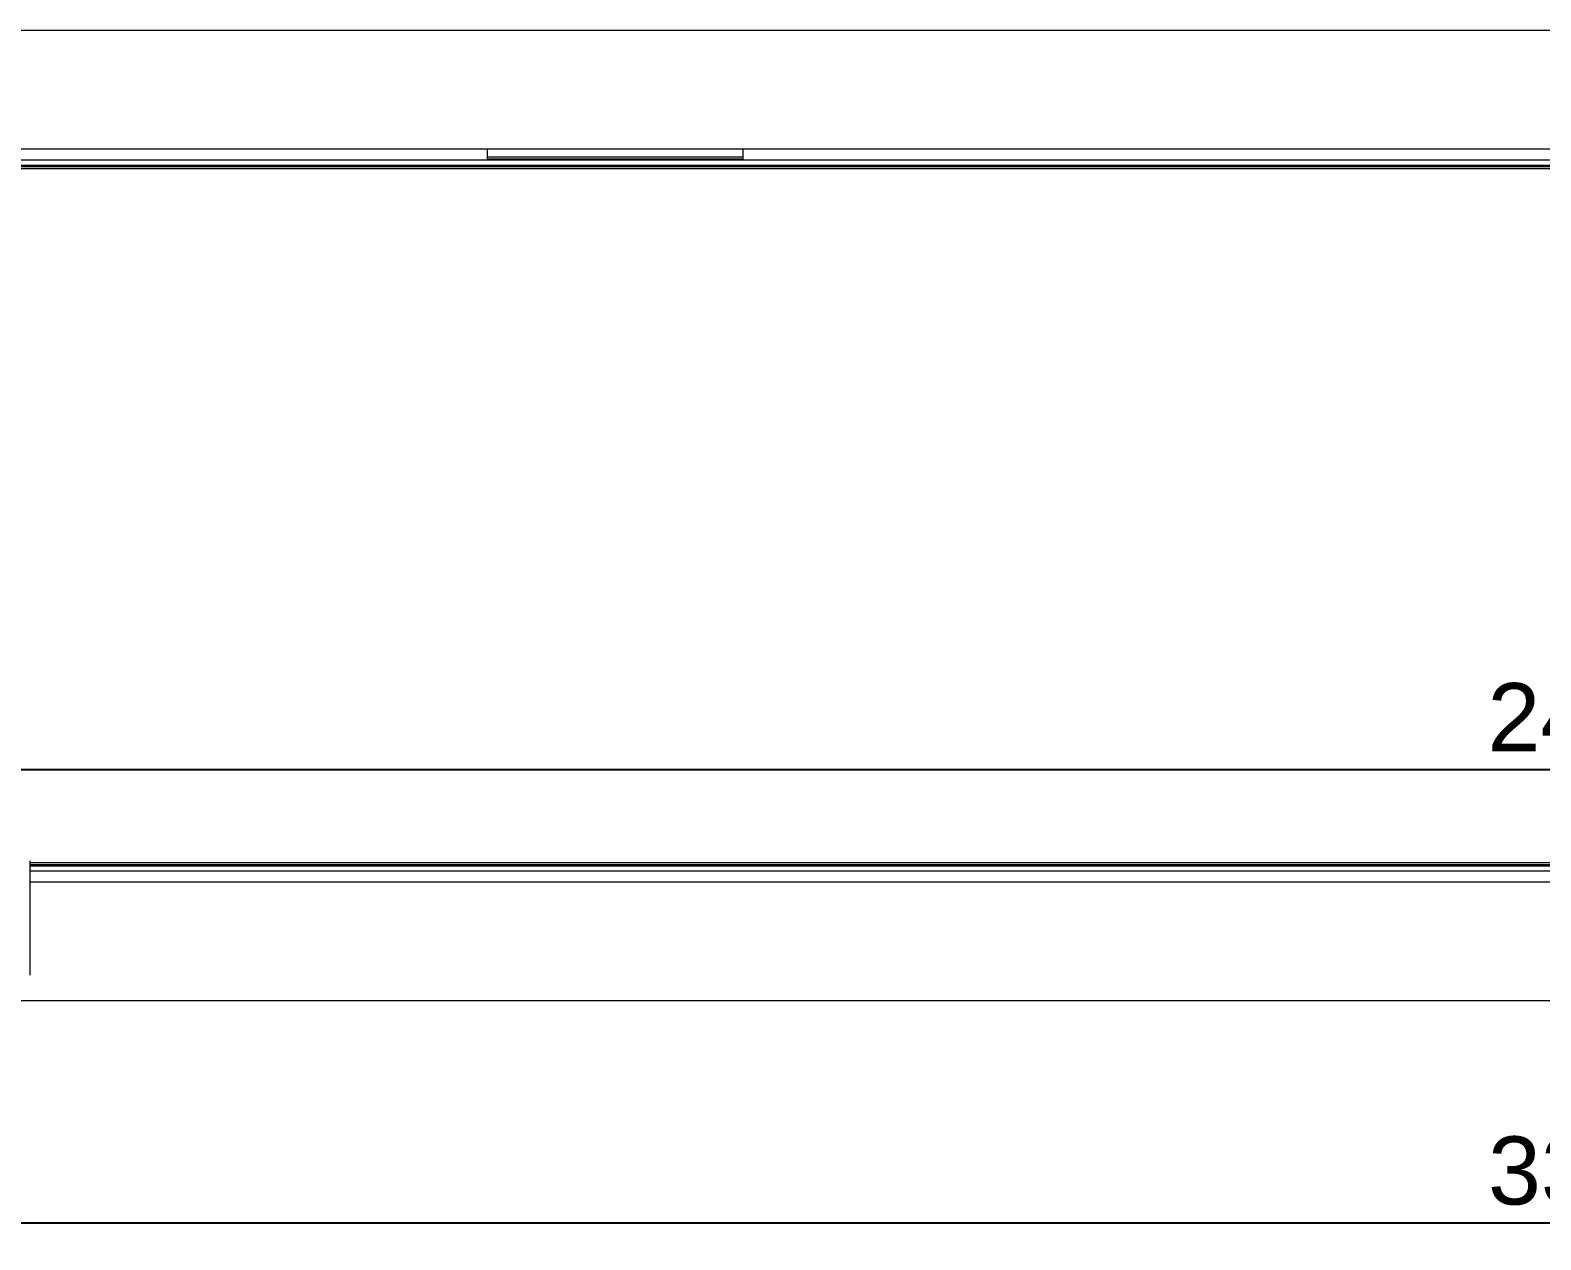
# Model space of a CAD drawing. Header units: millimetres. Extents: x -279 to 4999, y 61 to 3536.
# Drawn here: x 515 to 1402, y 1276 to 1987 of the extents above; entities that cross this region are included whole.
import ezdxf

# ---------------------------------------------------------------- set-up
doc = ezdxf.new("R2010")
doc.units = ezdxf.units.MM
doc.layers.add('ZANO_R', color=7, linetype='Continuous', lineweight=0)
doc.layers.add('ZANO_W', color=1, linetype='Continuous', lineweight=0)
doc.styles.add('Arial', font='arial.ttf')
doc.styles.get("Standard").update_dxf_attribs({"font": 'ARIALUNI.TTF'})
doc.dimstyles.new('pl i ang', dxfattribs={"dimtxt": 50, "dimasz": 50, "dimexe": 1.25, "dimexo": 0.625, "dimgap": 10, "dimtad": 1, "dimtoh": 1, "dimtxsty": 'Standard', "dimcen": 2.5, "dimclrd": 1, "dimclre": 1, "dimclrt": 1, "dimadec": 0, "dimazin": 0, "dimtfac": 1, "dimtmove": 0, "dimatfit": 3, "dimfxl": 1, "dimarcsym": 1})

# ---------------------------------------------------------------- blocks, each defined once
blk = doc.blocks.new('*D428')
at = {"layer": 'ZANO_W', "color": 1, "lineweight": -2}
for p, q in [((184.1, 1502.66), (184.1, 1562.54)), ((2682.1, 1502.66), (2682.1, 1562.54)), ((224.1, 1552.54), (2642.1, 1552.54))]:
    blk.add_line(p, q, dxfattribs=at)
at = {"layer": 'ZANO_W', "color": 1}
for points in [[(224.1, 1559.2), (224.1, 1545.87), (184.1, 1552.54)], [(2642.1, 1545.87), (2642.1, 1559.2), (2682.1, 1552.54)]]:
    blk.add_solid(points, dxfattribs=at)
at = {"layer": 'ZANO_W', "color": 1, "insert": (1433.1, 1582.96), "char_height": 40, "attachment_point": 5, "style": 'Arial'}
blk.add_mtext('2498', dxfattribs=at)
blk = doc.blocks.new('*D429')
at = {"layer": 'ZANO_W', "color": 1, "lineweight": -2}
for p, q in [((-216.47, 1518.25), (-216.47, 1276.13)), ((3083.39, 1518.27), (3083.39, 1276.13)), ((-176.47, 1286.13), (3043.39, 1286.13))]:
    blk.add_line(p, q, dxfattribs=at)
at = {"layer": 'ZANO_W', "color": 1}
for points in [[(-176.47, 1292.79), (-176.47, 1279.46), (-216.47, 1286.13)], [(3043.39, 1279.46), (3043.39, 1292.79), (3083.39, 1286.13)]]:
    blk.add_solid(points, dxfattribs=at)
at = {"layer": 'ZANO_W', "color": 1, "insert": (1433.46, 1316.56), "char_height": 40, "attachment_point": 5, "style": 'Arial'}
blk.add_mtext('3300', dxfattribs=at)

msp = doc.modelspace()

# ---------------------------------------------------------------- linework, layer by layer
at = {"layer": 'ZANO_R'}
for p, q in [((188.36, 1986.89), (2679.05, 1986.89)), ((188.36, 1917.22), (2679.05, 1917.22)), ((783.46, 1910.66), (783.46, 1917.22)), ((933.46, 1917.22), (933.46, 1910.66)), ((184.1, 1910.66), (2682.1, 1910.66)), ((933.46, 1912.22), (783.46, 1912.22)), ((783.96, 1911.22), (932.96, 1911.22)), ((783.96, 1910.66), (783.96, 1911.22)), ((932.96, 1911.22), (932.96, 1910.66)), ((187.1, 1907.66), (2682.1, 1907.66)), ((2673.1, 1906.66), (191.1, 1906.66)), ((191.52, 1905.66), (2672.69, 1905.66)), ((514.76, 1498.83), (514.76, 1498.57)), ((514.76, 1431.7), (514.76, 1498.57)), ((2672.69, 1497.66), (514.76, 1497.66)), ((514.76, 1496.66), (2673.1, 1496.66)), ((2679.1, 1495.66), (514.76, 1495.66)), ((2682.1, 1492.66), (514.76, 1492.66)), ((2678.9, 1486.22), (514.76, 1486.22)), ((2678.9, 1416.55), (188.22, 1416.55))]:
    msp.add_line(p, q, dxfattribs=at)

# ---------------------------------------------------------------- dimensions: what is measured, and where the dimension line sits
at = {"layer": 'ZANO_W'}
for base, p1, p2, picture, middle in [((2682.1, 1552.54), (184.1, 1492.66), (2682.1, 1492.66), '*D428', (1433.1, 1582.96)), ((3083.39, 1286.13), (-216.47, 1528.25), (3083.39, 1528.27), '*D429', (1433.46, 1316.56))]:
    dim = msp.add_linear_dim(base=base, p1=p1, p2=p2, dimstyle='pl i ang', override={"dimtxt": 40, "dimasz": 40, "dimexe": 10, "dimexo": 10, "dimtoh": 0, "dimdec": 0, "dimtxsty": 'Arial', "dimtdec": 0, "dimtmove": 1}, dxfattribs=at)
    dim.commit()
    dim.dimension.update_dxf_attribs({"geometry": picture, "text_midpoint": middle})

doc.saveas('drawing.dxf')
